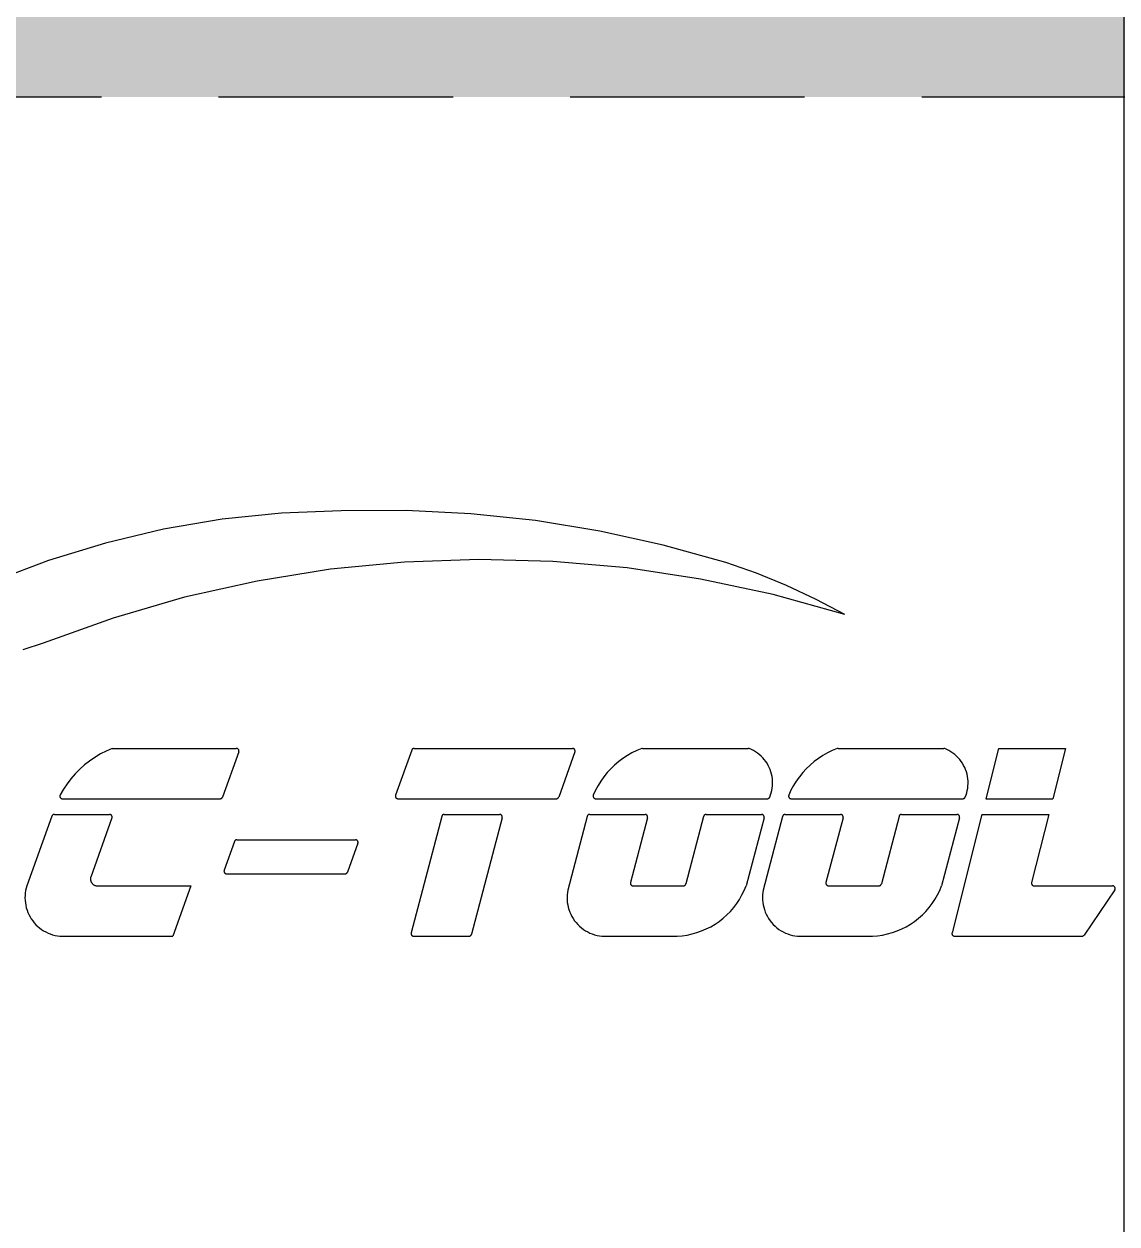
# Model space of a CAD drawing. Header units: millimetres. Extents: x 5625199 to 7433318, y -3316392 to -2552493.
# Drawn here: x 6348283.4 to 6348579.6, y -2675628 to -2675302.9 of the extents above; entities that cross this region are included whole.
import ezdxf

# ---------------------------------------------------------------- set-up
doc = ezdxf.new("R2010")
doc.units = ezdxf.units.MM
doc.linetypes.add('DASHED', pattern=[19.05, 12.7, -6.35])
doc.layers.add('155', color=155, linetype='Continuous')
doc.styles.add('标注-尺寸', font='simplex.shx', dxfattribs={"width": 0.7})
doc.dimstyles.new('副本 100', dxfattribs={"dimscale": 0.8, "dimtxt": 180, "dimasz": 70, "dimexe": 80, "dimexo": 100, "dimgap": 30, "dimtad": 1, "dimdec": 0, "dimrnd": 5, "dimdsep": 46, "dimtxsty": '标注-尺寸', "dimblk": 'ARCHTICK', "dimcen": 0.2, "dimdle": 5, "dimclrd": 8, "dimclre": 8, "dimclrt": 2, "dimadec": 0, "dimazin": 0, "dimtfac": 1, "dimtdec": 0, "dimtmove": 2, "dimatfit": 3, "dimldrblk": 'ccccc', "dimfxl": 300, "dimfxlon": 1, "dimtolj": 1, "dimtzin": 0, "dimarcsym": 0})

# ---------------------------------------------------------------- blocks, each defined once
blk = doc.blocks.new('G$C6A503C8D')
for p, q in [((124.17, 205.61), (140.79, 230.04)), ((140.84, 230.12), (140.79, 230.04)), ((140.9, 230.19), (140.84, 230.12)), ((140.96, 230.25), (140.9, 230.19)), ((141.03, 230.32), (140.96, 230.25)), ((141.1, 230.38), (141.03, 230.32)), ((141.18, 230.43), (141.1, 230.38)), ((141.26, 230.48), (141.18, 230.43)), ((141.34, 230.52), (141.26, 230.48)), ((141.42, 230.56), (141.34, 230.52)), ((141.51, 230.59), (141.42, 230.56)), ((141.6, 230.62), (141.51, 230.59)), ((141.69, 230.64), (141.6, 230.62)), ((141.78, 230.65), (141.69, 230.64)), ((141.87, 230.66), (141.78, 230.65)), ((141.97, 230.66), (141.87, 230.66)), ((210.94, 230.66), (141.97, 230.66)), ((196.09, 164.68), (212.32, 228.89)), ((211.03, 230.66), (210.94, 230.66)), ((211.12, 230.65), (211.03, 230.66)), ((211.21, 230.64), (211.12, 230.65)), ((211.3, 230.62), (211.21, 230.64)), ((211.39, 230.59), (211.3, 230.62)), ((211.48, 230.56), (211.39, 230.59)), ((211.56, 230.52), (211.48, 230.56)), ((211.64, 230.48), (211.56, 230.52)), ((211.72, 230.43), (211.64, 230.48)), ((211.8, 230.37), (211.72, 230.43)), ((211.87, 230.32), (211.8, 230.37)), ((211.94, 230.25), (211.87, 230.32)), ((212, 230.19), (211.94, 230.25)), ((212.06, 230.12), (212, 230.19)), ((212.12, 230.04), (212.06, 230.12)), ((212.16, 229.96), (212.12, 230.04)), ((212.21, 229.88), (212.16, 229.96)), ((212.25, 229.8), (212.21, 229.88)), ((212.28, 229.71), (212.25, 229.8)), ((212.31, 229.62), (212.28, 229.71)), ((212.33, 229.53), (212.31, 229.62)), ((212.32, 228.89), (212.34, 228.98)), ((212.35, 229.44), (212.33, 229.53)), ((212.34, 228.98), (212.35, 229.07)), ((212.36, 229.35), (212.35, 229.44)), ((212.35, 229.07), (212.36, 229.16)), ((212.36, 229.26), (212.36, 229.35)), ((212.36, 229.16), (212.36, 229.26)), ((242.09, 227.84), (239.58, 226.77)), ((244.65, 228.74), (242.09, 227.84)), ((247.27, 229.47), (244.65, 228.74)), ((249.94, 230.03), (247.27, 229.47)), ((252.63, 230.42), (249.94, 230.03)), ((255.34, 230.63), (252.63, 230.42)), ((258.07, 230.66), (255.34, 230.63)), ((296.09, 230.66), (258.07, 230.66)), ((297.43, 230.49), (296.09, 230.66)), ((298.75, 230.23), (297.43, 230.49)), ((300.06, 229.89), (298.75, 230.23)), ((301.34, 229.46), (300.06, 229.89)), ((302.59, 228.95), (301.34, 229.46)), ((303.8, 228.37), (302.59, 228.95)), ((304.98, 227.7), (303.8, 228.37)), ((306.1, 226.96), (304.98, 227.7)), ((348.01, 227.84), (345.51, 226.77)), ((350.58, 228.74), (348.01, 227.84)), ((353.2, 229.47), (350.58, 228.74)), ((355.87, 230.03), (353.2, 229.47)), ((358.56, 230.42), (355.87, 230.03)), ((361.27, 230.63), (358.56, 230.42)), ((363.99, 230.66), (361.27, 230.63)), ((402.02, 230.66), (363.99, 230.66)), ((403.36, 230.49), (402.02, 230.66)), ((404.68, 230.23), (403.36, 230.49)), ((405.99, 229.89), (404.68, 230.23)), ((407.27, 229.46), (405.99, 229.89)), ((408.52, 228.95), (407.27, 229.46)), ((409.73, 228.37), (408.52, 228.95)), ((410.9, 227.7), (409.73, 228.37)), ((412.03, 226.96), (410.9, 227.7)), ((456.11, 166.47), (472.71, 229.6)), ((472.73, 229.69), (472.71, 229.6)), ((472.76, 229.77), (472.73, 229.69)), ((472.8, 229.85), (472.76, 229.77)), ((472.84, 229.93), (472.8, 229.85)), ((472.88, 230.01), (472.84, 229.93)), ((472.93, 230.08), (472.88, 230.01)), ((472.99, 230.15), (472.93, 230.08)), ((473.05, 230.22), (472.99, 230.15)), ((473.11, 230.28), (473.05, 230.22)), ((473.18, 230.34), (473.11, 230.28)), ((473.25, 230.39), (473.18, 230.34)), ((473.32, 230.44), (473.25, 230.39)), ((473.4, 230.49), (473.32, 230.44)), ((473.48, 230.53), (473.4, 230.49)), ((473.56, 230.57), (473.48, 230.53)), ((473.65, 230.6), (473.56, 230.57)), ((473.73, 230.62), (473.65, 230.6)), ((473.82, 230.64), (473.73, 230.62)), ((473.91, 230.65), (473.82, 230.64)), ((474, 230.66), (473.91, 230.65)), ((474.08, 230.66), (474, 230.66)), ((504.05, 230.66), (474.08, 230.66)), ((488.83, 165.74), (505.43, 228.88)), ((504.14, 230.66), (504.05, 230.66)), ((504.23, 230.65), (504.14, 230.66)), ((504.33, 230.64), (504.23, 230.65)), ((504.42, 230.62), (504.33, 230.64)), ((504.51, 230.59), (504.42, 230.62)), ((504.59, 230.56), (504.51, 230.59)), ((504.68, 230.52), (504.59, 230.56)), ((504.76, 230.47), (504.68, 230.52)), ((504.84, 230.43), (504.76, 230.47)), ((504.92, 230.37), (504.84, 230.43)), ((504.99, 230.31), (504.92, 230.37)), ((505.06, 230.25), (504.99, 230.31)), ((505.12, 230.18), (505.06, 230.25)), ((505.18, 230.11), (505.12, 230.18)), ((505.23, 230.03), (505.18, 230.11)), ((505.28, 229.96), (505.23, 230.03)), ((505.33, 229.87), (505.28, 229.96)), ((505.37, 229.79), (505.33, 229.87)), ((505.4, 229.7), (505.37, 229.79)), ((505.43, 229.61), (505.4, 229.7)), ((505.45, 229.52), (505.43, 229.61)), ((505.43, 228.88), (505.45, 228.97)), ((505.46, 229.43), (505.45, 229.52)), ((505.45, 228.97), (505.46, 229.06)), ((505.47, 229.34), (505.46, 229.43)), ((505.46, 229.06), (505.47, 229.15)), ((505.48, 229.24), (505.47, 229.34)), ((505.47, 229.15), (505.48, 229.24)), ((624.86, 203.39), (634.65, 230.66)), ((695.76, 230.66), (634.65, 230.66)), ((697.09, 230.49), (695.76, 230.66)), ((698.4, 230.24), (697.09, 230.49)), ((699.69, 229.9), (698.4, 230.24)), ((700.96, 229.48), (699.69, 229.9)), ((702.2, 228.98), (700.96, 229.48)), ((703.4, 228.4), (702.2, 228.98)), ((704.57, 227.75), (703.4, 228.4)), ((705.69, 227.02), (704.57, 227.75)), ((232.56, 222.64), (230.41, 220.96)), ((234.81, 224.17), (232.56, 222.64)), ((237.15, 225.55), (234.81, 224.17)), ((239.58, 226.77), (237.15, 225.55)), ((307.18, 226.15), (306.1, 226.96)), ((308.21, 225.28), (307.18, 226.15)), ((309.17, 224.33), (308.21, 225.28)), ((310.07, 223.33), (309.17, 224.33)), ((310.91, 222.27), (310.07, 223.33)), ((311.68, 221.17), (310.91, 222.27)), ((312.37, 220.01), (311.68, 221.17)), ((338.49, 222.64), (336.34, 220.96)), ((340.74, 224.17), (338.49, 222.64)), ((343.08, 225.55), (340.74, 224.17)), ((345.51, 226.77), (343.08, 225.55)), ((413.11, 226.15), (412.03, 226.96)), ((414.13, 225.28), (413.11, 226.15)), ((415.1, 224.33), (414.13, 225.28)), ((416, 223.33), (415.1, 224.33)), ((416.84, 222.27), (416, 223.33)), ((417.6, 221.17), (416.84, 222.27)), ((418.3, 220.01), (417.6, 221.17)), ((706.76, 226.23), (705.69, 227.02)), ((707.78, 225.36), (706.76, 226.23)), ((708.74, 224.44), (707.78, 225.36)), ((709.64, 223.45), (708.74, 224.44)), ((710.48, 222.41), (709.64, 223.45)), ((711.25, 221.31), (710.48, 222.41)), ((711.95, 220.17), (711.25, 221.31)), ((224.69, 215.16), (223.05, 212.99)), ((226.47, 217.21), (224.69, 215.16)), ((228.38, 219.15), (226.47, 217.21)), ((230.41, 220.96), (228.38, 219.15)), ((312.99, 218.81), (312.37, 220.01)), ((313.53, 217.57), (312.99, 218.81)), ((313.98, 216.3), (313.53, 217.57)), ((314.36, 215.01), (313.98, 216.3)), ((314.65, 213.69), (314.36, 215.01)), ((330.62, 215.16), (328.98, 212.99)), ((332.4, 217.21), (330.62, 215.16)), ((334.31, 219.15), (332.4, 217.21)), ((336.34, 220.96), (334.31, 219.15)), ((418.92, 218.81), (418.3, 220.01)), ((419.45, 217.57), (418.92, 218.81)), ((419.91, 216.3), (419.45, 217.57)), ((420.29, 215.01), (419.91, 216.3)), ((420.58, 213.69), (420.29, 215.01)), ((712.57, 218.99), (711.95, 220.17)), ((713.11, 217.77), (712.57, 218.99)), ((713.58, 216.52), (713.11, 217.77)), ((713.97, 215.24), (713.58, 216.52)), ((714.27, 213.94), (713.97, 215.24)), ((220.2, 208.35), (219.01, 205.9)), ((221.55, 210.72), (220.2, 208.35)), ((223.05, 212.99), (221.55, 210.72)), ((314.86, 212.36), (314.65, 213.69)), ((314.82, 206.98), (314.96, 208.32)), ((314.98, 211.02), (314.86, 212.36)), ((314.96, 208.32), (315.01, 209.67)), ((315.01, 209.67), (314.98, 211.02)), ((326.13, 208.35), (324.94, 205.9)), ((327.48, 210.72), (326.13, 208.35)), ((328.98, 212.99), (327.48, 210.72)), ((420.79, 212.36), (420.58, 213.69)), ((420.74, 206.98), (420.88, 208.32)), ((420.9, 211.02), (420.79, 212.36)), ((420.88, 208.32), (420.94, 209.67)), ((420.94, 209.67), (420.9, 211.02)), ((714.49, 212.62), (714.27, 213.94)), ((714.63, 211.3), (714.49, 212.62)), ((714.52, 207.29), (714.64, 208.62)), ((714.68, 209.96), (714.63, 211.3)), ((714.64, 208.62), (714.68, 209.96)), ((123.94, 205.03), (123.92, 204.94)), ((123.92, 204.94), (123.92, 204.85)), ((123.92, 204.85), (123.92, 204.75)), ((123.92, 204.75), (123.93, 204.66)), ((123.93, 204.66), (123.94, 204.57)), ((123.95, 205.12), (123.94, 205.03)), ((123.94, 204.57), (123.96, 204.48)), ((123.97, 205.2), (123.95, 205.12)), ((123.96, 204.48), (123.98, 204.4)), ((124, 205.29), (123.97, 205.2)), ((123.98, 204.4), (124.01, 204.31)), ((124.04, 205.38), (124, 205.29)), ((124.01, 204.31), (124.04, 204.23)), ((124.07, 205.46), (124.04, 205.38)), ((124.04, 204.23), (124.08, 204.14)), ((124.12, 205.54), (124.07, 205.46)), ((124.08, 204.14), (124.13, 204.07)), ((124.17, 205.61), (124.12, 205.54)), ((124.13, 204.07), (124.18, 203.99)), ((124.18, 203.99), (124.23, 203.92)), ((124.23, 203.92), (124.29, 203.85)), ((124.29, 203.85), (124.36, 203.78)), ((124.36, 203.78), (124.42, 203.72)), ((124.42, 203.72), (124.5, 203.67)), ((124.5, 203.67), (124.57, 203.61)), ((124.57, 203.61), (124.65, 203.57)), ((124.65, 203.57), (124.73, 203.53)), ((124.73, 203.53), (124.81, 203.49)), ((124.81, 203.49), (124.9, 203.46)), ((124.9, 203.46), (124.99, 203.43)), ((124.99, 203.43), (125.07, 203.41)), ((125.07, 203.41), (125.16, 203.4)), ((125.16, 203.4), (125.25, 203.39)), ((125.25, 203.39), (125.35, 203.39)), ((167.81, 203.39), (125.35, 203.39)), ((159.86, 164.68), (169.2, 201.61)), ((167.91, 203.38), (167.81, 203.39)), ((168, 203.37), (167.91, 203.38)), ((168.09, 203.36), (168, 203.37)), ((168.18, 203.34), (168.09, 203.36)), ((168.27, 203.31), (168.18, 203.34)), ((168.35, 203.28), (168.27, 203.31)), ((168.44, 203.24), (168.35, 203.28)), ((168.52, 203.2), (168.44, 203.24)), ((168.6, 203.15), (168.52, 203.2)), ((168.68, 203.1), (168.6, 203.15)), ((168.75, 203.04), (168.68, 203.1)), ((168.82, 202.97), (168.75, 203.04)), ((168.88, 202.91), (168.82, 202.97)), ((168.94, 202.84), (168.88, 202.91)), ((168.99, 202.76), (168.94, 202.84)), ((169.04, 202.68), (168.99, 202.76)), ((169.09, 202.6), (169.04, 202.68)), ((169.13, 202.52), (169.09, 202.6)), ((169.16, 202.43), (169.13, 202.52)), ((169.19, 202.34), (169.16, 202.43)), ((169.21, 202.25), (169.19, 202.34)), ((169.2, 201.61), (169.22, 201.7)), ((169.22, 202.16), (169.21, 202.25)), ((169.23, 202.07), (169.22, 202.16)), ((169.22, 201.7), (169.23, 201.79)), ((169.24, 201.98), (169.23, 202.07)), ((169.23, 201.79), (169.24, 201.88)), ((169.24, 201.88), (169.24, 201.98)), ((208.28, 166.47), (217.98, 203.39)), ((219.01, 205.9), (217.98, 203.39)), ((241, 165.74), (250.61, 202.32)), ((250.64, 202.41), (250.61, 202.32)), ((250.67, 202.49), (250.64, 202.41)), ((250.71, 202.57), (250.67, 202.49)), ((250.75, 202.65), (250.71, 202.57)), ((250.79, 202.73), (250.75, 202.65)), ((250.84, 202.8), (250.79, 202.73)), ((250.9, 202.87), (250.84, 202.8)), ((250.96, 202.94), (250.9, 202.87)), ((251.02, 203), (250.96, 202.94)), ((251.09, 203.06), (251.02, 203)), ((251.16, 203.12), (251.09, 203.06)), ((251.23, 203.17), (251.16, 203.12)), ((251.31, 203.21), (251.23, 203.17)), ((251.39, 203.25), (251.31, 203.21)), ((251.47, 203.29), (251.39, 203.25)), ((251.55, 203.32), (251.47, 203.29)), ((251.64, 203.34), (251.55, 203.32)), ((251.73, 203.36), (251.64, 203.34)), ((251.82, 203.37), (251.73, 203.36)), ((251.9, 203.38), (251.82, 203.37)), ((251.99, 203.39), (251.9, 203.38)), ((279.23, 203.39), (251.99, 203.39)), ((271.38, 166.47), (280.61, 201.6)), ((279.32, 203.38), (279.23, 203.39)), ((279.42, 203.37), (279.32, 203.38)), ((279.51, 203.36), (279.42, 203.37)), ((279.6, 203.34), (279.51, 203.36)), ((279.69, 203.31), (279.6, 203.34)), ((279.78, 203.28), (279.69, 203.31)), ((279.86, 203.24), (279.78, 203.28)), ((279.94, 203.2), (279.86, 203.24)), ((280.02, 203.15), (279.94, 203.2)), ((280.1, 203.09), (280.02, 203.15)), ((280.17, 203.03), (280.1, 203.09)), ((280.24, 202.97), (280.17, 203.03)), ((280.3, 202.9), (280.24, 202.97)), ((280.36, 202.83), (280.3, 202.9)), ((280.41, 202.75), (280.36, 202.83)), ((280.46, 202.68), (280.41, 202.75)), ((280.51, 202.59), (280.46, 202.68)), ((280.55, 202.51), (280.51, 202.59)), ((280.58, 202.42), (280.55, 202.51)), ((280.61, 202.33), (280.58, 202.42)), ((280.63, 202.24), (280.61, 202.33)), ((280.61, 201.6), (280.63, 201.69)), ((280.64, 202.15), (280.63, 202.24)), ((280.63, 201.69), (280.65, 201.78)), ((280.65, 202.06), (280.64, 202.15)), ((280.66, 201.97), (280.65, 202.06)), ((280.65, 201.87), (280.66, 201.97)), ((280.65, 201.78), (280.65, 201.87)), ((304.1, 165.74), (314.59, 205.65)), ((314.2, 166.47), (323.91, 203.39)), ((314.59, 205.65), (314.82, 206.98)), ((324.94, 205.9), (323.91, 203.39)), ((346.93, 165.74), (356.54, 202.32)), ((356.57, 202.41), (356.54, 202.32)), ((356.6, 202.49), (356.57, 202.41)), ((356.63, 202.57), (356.6, 202.49)), ((356.67, 202.65), (356.63, 202.57)), ((356.72, 202.73), (356.67, 202.65)), ((356.77, 202.8), (356.72, 202.73)), ((356.83, 202.87), (356.77, 202.8)), ((356.89, 202.94), (356.83, 202.87)), ((356.95, 203), (356.89, 202.94)), ((357.02, 203.06), (356.95, 203)), ((357.09, 203.12), (357.02, 203.06)), ((357.16, 203.17), (357.09, 203.12)), ((357.24, 203.21), (357.16, 203.17)), ((357.32, 203.25), (357.24, 203.21)), ((357.4, 203.29), (357.32, 203.25)), ((357.48, 203.32), (357.4, 203.29)), ((357.57, 203.34), (357.48, 203.32)), ((357.66, 203.36), (357.57, 203.34)), ((357.74, 203.37), (357.66, 203.36)), ((357.83, 203.38), (357.74, 203.37)), ((357.92, 203.39), (357.83, 203.38)), ((385.16, 203.39), (357.92, 203.39)), ((377.3, 166.47), (386.54, 201.6)), ((385.25, 203.38), (385.16, 203.39)), ((385.34, 203.37), (385.25, 203.38)), ((385.44, 203.36), (385.34, 203.37)), ((385.53, 203.34), (385.44, 203.36)), ((385.62, 203.31), (385.53, 203.34)), ((385.7, 203.28), (385.62, 203.31)), ((385.79, 203.24), (385.7, 203.28)), ((385.87, 203.2), (385.79, 203.24)), ((385.95, 203.15), (385.87, 203.2)), ((386.02, 203.09), (385.95, 203.15)), ((386.1, 203.03), (386.02, 203.09)), ((386.16, 202.97), (386.1, 203.03)), ((386.23, 202.9), (386.16, 202.97)), ((386.29, 202.83), (386.23, 202.9)), ((386.34, 202.75), (386.29, 202.83)), ((386.39, 202.68), (386.34, 202.75)), ((386.44, 202.59), (386.39, 202.68)), ((386.47, 202.51), (386.44, 202.59)), ((386.51, 202.42), (386.47, 202.51)), ((386.53, 202.33), (386.51, 202.42)), ((386.56, 202.24), (386.53, 202.33)), ((386.54, 201.6), (386.56, 201.69)), ((386.57, 202.15), (386.56, 202.24)), ((386.56, 201.69), (386.57, 201.78)), ((386.58, 202.06), (386.57, 202.15)), ((386.57, 201.78), (386.58, 201.87)), ((386.58, 201.97), (386.58, 202.06)), ((386.58, 201.87), (386.58, 201.97)), ((410.03, 165.74), (420.52, 205.65)), ((420.52, 205.65), (420.74, 206.98)), ((675.92, 203.39), (624.86, 203.39)), ((676.16, 203.35), (675.92, 203.39)), ((676.39, 203.29), (676.16, 203.35)), ((676.62, 203.23), (676.39, 203.29)), ((676.85, 203.14), (676.62, 203.23)), ((677.06, 203.05), (676.85, 203.14)), ((677.28, 202.94), (677.06, 203.05)), ((677.48, 202.81), (677.28, 202.94)), ((677.68, 202.68), (677.48, 202.81)), ((677.86, 202.53), (677.68, 202.68)), ((678.04, 202.37), (677.86, 202.53)), ((678.21, 202.2), (678.04, 202.37)), ((678.36, 202.01), (678.21, 202.2)), ((678.51, 201.82), (678.36, 202.01)), ((678.64, 201.62), (678.51, 201.82)), ((678.76, 201.42), (678.64, 201.62)), ((700.11, 165.62), (713.66, 203.39)), ((713.66, 203.39), (714.03, 204.67)), ((714.03, 204.67), (714.32, 205.97)), ((714.32, 205.97), (714.52, 207.29)), ((534.3, 180.29), (539.91, 195.92)), ((539.94, 196), (539.91, 195.92)), ((539.98, 196.08), (539.94, 196)), ((540.02, 196.16), (539.98, 196.08)), ((540.07, 196.24), (540.02, 196.16)), ((540.13, 196.32), (540.07, 196.24)), ((540.19, 196.39), (540.13, 196.32)), ((540.25, 196.45), (540.19, 196.39)), ((540.32, 196.52), (540.25, 196.45)), ((540.39, 196.57), (540.32, 196.52)), ((540.47, 196.63), (540.39, 196.57)), ((540.54, 196.67), (540.47, 196.63)), ((540.63, 196.72), (540.54, 196.67)), ((540.71, 196.75), (540.63, 196.72)), ((540.8, 196.79), (540.71, 196.75)), ((540.88, 196.81), (540.8, 196.79)), ((540.97, 196.83), (540.88, 196.81)), ((541.06, 196.85), (540.97, 196.83)), ((541.16, 196.86), (541.06, 196.85)), ((541.25, 196.86), (541.16, 196.86)), ((605.41, 196.86), (541.25, 196.86)), ((605.5, 196.86), (605.41, 196.86)), ((605.59, 196.85), (605.5, 196.86)), ((605.68, 196.83), (605.59, 196.85)), ((605.77, 196.81), (605.68, 196.83)), ((605.86, 196.79), (605.77, 196.81)), ((605.95, 196.76), (605.86, 196.79)), ((606.03, 196.72), (605.95, 196.76)), ((606.11, 196.68), (606.03, 196.72)), ((606.19, 196.63), (606.11, 196.68)), ((606.26, 196.58), (606.19, 196.63)), ((606.33, 196.52), (606.26, 196.58)), ((606.4, 196.46), (606.33, 196.52)), ((606.46, 196.4), (606.4, 196.46)), ((606.52, 196.33), (606.46, 196.4)), ((606.58, 196.25), (606.52, 196.33)), ((606.63, 196.18), (606.58, 196.25)), ((606.67, 196.1), (606.63, 196.18)), ((606.71, 196.02), (606.67, 196.1)), ((606.75, 195.93), (606.71, 196.02)), ((606.78, 195.85), (606.75, 195.93)), ((606.8, 195.76), (606.78, 195.85)), ((606.78, 195.04), (606.8, 195.13)), ((606.82, 195.67), (606.8, 195.76)), ((606.8, 195.13), (606.82, 195.22)), ((606.83, 195.58), (606.82, 195.67)), ((606.82, 195.22), (606.83, 195.31)), ((606.84, 195.49), (606.83, 195.58)), ((606.83, 195.31), (606.84, 195.4)), ((606.84, 195.4), (606.84, 195.49)), ((667.54, 166.59), (679.04, 198.63)), ((678.86, 201.2), (678.76, 201.42)), ((678.95, 200.98), (678.86, 201.2)), ((679.03, 200.75), (678.95, 200.98)), ((679.09, 200.52), (679.03, 200.75)), ((679.04, 198.63), (679.1, 198.86)), ((679.14, 200.29), (679.09, 200.52)), ((679.1, 198.86), (679.14, 199.1)), ((679.17, 200.05), (679.14, 200.29)), ((679.14, 199.1), (679.17, 199.33)), ((679.19, 199.81), (679.17, 200.05)), ((679.17, 199.33), (679.19, 199.57)), ((679.19, 199.57), (679.19, 199.81)), ((601.15, 179.33), (606.75, 194.95)), ((606.75, 194.95), (606.78, 195.04)), ((534.22, 179.94), (534.21, 179.85)), ((534.21, 179.85), (534.21, 179.75)), ((534.21, 179.75), (534.22, 179.66)), ((534.23, 180.03), (534.22, 179.94)), ((534.22, 179.66), (534.23, 179.57)), ((534.25, 180.12), (534.23, 180.03)), ((534.23, 179.57), (534.25, 179.48)), ((534.27, 180.2), (534.25, 180.12)), ((534.25, 179.48), (534.27, 179.4)), ((534.3, 180.29), (534.27, 180.2)), ((534.27, 179.4), (534.3, 179.31)), ((534.3, 179.31), (534.34, 179.23)), ((534.34, 179.23), (534.38, 179.14)), ((534.38, 179.14), (534.42, 179.06)), ((534.42, 179.06), (534.47, 178.99)), ((534.47, 178.99), (534.53, 178.92)), ((534.53, 178.92), (534.59, 178.85)), ((534.59, 178.85), (534.65, 178.78)), ((534.65, 178.78), (534.72, 178.72)), ((534.72, 178.72), (534.79, 178.66)), ((534.79, 178.66), (534.86, 178.61)), ((534.86, 178.61), (534.94, 178.57)), ((534.94, 178.57), (535.02, 178.52)), ((535.02, 178.52), (535.11, 178.49)), ((535.11, 178.49), (535.19, 178.46)), ((535.19, 178.46), (535.28, 178.43)), ((535.28, 178.43), (535.37, 178.41)), ((535.37, 178.41), (535.46, 178.39)), ((535.46, 178.39), (535.55, 178.39)), ((535.55, 178.39), (535.64, 178.38)), ((599.8, 178.38), (535.64, 178.38)), ((599.8, 178.38), (599.9, 178.39)), ((599.9, 178.39), (599.99, 178.39)), ((599.99, 178.39), (600.08, 178.41)), ((600.08, 178.41), (600.17, 178.43)), ((600.17, 178.43), (600.26, 178.46)), ((600.26, 178.46), (600.34, 178.49)), ((600.34, 178.49), (600.43, 178.53)), ((600.43, 178.53), (600.51, 178.57)), ((600.51, 178.57), (600.59, 178.62)), ((600.59, 178.62), (600.66, 178.67)), ((600.66, 178.67), (600.73, 178.73)), ((600.73, 178.73), (600.8, 178.79)), ((600.8, 178.79), (600.86, 178.86)), ((600.86, 178.86), (600.92, 178.93)), ((600.92, 178.93), (600.98, 179)), ((600.98, 179), (601.03, 179.08)), ((601.03, 179.08), (601.07, 179.16)), ((601.07, 179.16), (601.11, 179.24)), ((601.11, 179.24), (601.15, 179.33)), ((196.09, 164.68), (159.86, 164.68)), ((208.24, 166.28), (208.23, 166.19)), ((208.23, 166.19), (208.23, 166.1)), ((208.23, 166.1), (208.23, 166.01)), ((208.23, 166.01), (208.24, 165.91)), ((208.25, 166.38), (208.24, 166.28)), ((208.24, 165.91), (208.26, 165.82)), ((208.28, 166.47), (208.25, 166.38)), ((208.26, 165.82), (208.28, 165.73)), ((208.28, 165.73), (208.31, 165.64)), ((208.31, 165.64), (208.34, 165.56)), ((208.34, 165.56), (208.38, 165.47)), ((208.38, 165.47), (208.42, 165.39)), ((208.42, 165.39), (208.47, 165.31)), ((208.47, 165.31), (208.53, 165.23)), ((208.53, 165.23), (208.58, 165.16)), ((208.58, 165.16), (208.65, 165.09)), ((208.65, 165.09), (208.72, 165.03)), ((208.72, 165.03), (208.79, 164.97)), ((208.79, 164.97), (208.86, 164.92)), ((208.86, 164.92), (208.94, 164.87)), ((208.94, 164.87), (209.03, 164.83)), ((209.03, 164.83), (209.11, 164.79)), ((209.11, 164.79), (209.2, 164.75)), ((209.2, 164.75), (209.29, 164.73)), ((209.29, 164.73), (209.38, 164.71)), ((209.38, 164.71), (209.47, 164.69)), ((209.47, 164.69), (209.56, 164.68)), ((209.56, 164.68), (209.65, 164.68)), ((239.62, 164.68), (209.65, 164.68)), ((239.62, 164.68), (239.71, 164.68)), ((239.71, 164.68), (239.8, 164.69)), ((239.8, 164.69), (239.88, 164.7)), ((239.88, 164.7), (239.97, 164.72)), ((239.97, 164.72), (240.06, 164.75)), ((240.06, 164.75), (240.14, 164.78)), ((240.14, 164.78), (240.22, 164.81)), ((240.22, 164.81), (240.3, 164.85)), ((240.3, 164.85), (240.38, 164.9)), ((240.38, 164.9), (240.45, 164.95)), ((240.45, 164.95), (240.52, 165)), ((240.52, 165), (240.59, 165.06)), ((240.59, 165.06), (240.65, 165.12)), ((240.65, 165.12), (240.71, 165.19)), ((240.71, 165.19), (240.77, 165.26)), ((240.77, 165.26), (240.82, 165.34)), ((240.82, 165.34), (240.87, 165.41)), ((240.87, 165.41), (240.91, 165.49)), ((240.91, 165.49), (240.94, 165.57)), ((240.94, 165.57), (240.97, 165.66)), ((240.97, 165.66), (241, 165.74)), ((271.34, 166.28), (271.33, 166.19)), ((271.33, 166.19), (271.33, 166.1)), ((271.33, 166.1), (271.33, 166.01)), ((271.33, 166.01), (271.34, 165.91)), ((271.35, 166.38), (271.34, 166.28)), ((271.34, 165.91), (271.36, 165.82)), ((271.38, 166.47), (271.35, 166.38)), ((271.36, 165.82), (271.38, 165.73)), ((271.38, 165.73), (271.41, 165.64)), ((271.41, 165.64), (271.44, 165.56)), ((271.44, 165.56), (271.48, 165.47)), ((271.48, 165.47), (271.52, 165.39)), ((271.52, 165.39), (271.57, 165.31)), ((271.57, 165.31), (271.63, 165.23)), ((271.63, 165.23), (271.68, 165.16)), ((271.68, 165.16), (271.75, 165.09)), ((271.75, 165.09), (271.82, 165.03)), ((271.82, 165.03), (271.89, 164.97)), ((271.89, 164.97), (271.96, 164.92)), ((271.96, 164.92), (272.04, 164.87)), ((272.04, 164.87), (272.13, 164.83)), ((272.13, 164.83), (272.21, 164.79)), ((272.21, 164.79), (272.3, 164.75)), ((272.3, 164.75), (272.39, 164.73)), ((272.39, 164.73), (272.48, 164.71)), ((272.48, 164.71), (272.57, 164.69)), ((272.57, 164.69), (272.66, 164.68)), ((272.66, 164.68), (272.75, 164.68)), ((302.72, 164.68), (272.75, 164.68)), ((302.72, 164.68), (302.81, 164.68)), ((302.81, 164.68), (302.9, 164.69)), ((302.9, 164.69), (302.98, 164.7)), ((302.98, 164.7), (303.07, 164.72)), ((303.07, 164.72), (303.16, 164.75)), ((303.16, 164.75), (303.24, 164.78)), ((303.24, 164.78), (303.32, 164.81)), ((303.32, 164.81), (303.4, 164.85)), ((303.4, 164.85), (303.48, 164.9)), ((303.48, 164.9), (303.55, 164.95)), ((303.55, 164.95), (303.62, 165)), ((303.62, 165), (303.69, 165.06)), ((303.69, 165.06), (303.75, 165.12)), ((303.75, 165.12), (303.81, 165.19)), ((303.81, 165.19), (303.87, 165.26)), ((303.87, 165.26), (303.92, 165.34)), ((303.92, 165.34), (303.97, 165.41)), ((303.97, 165.41), (304.01, 165.49)), ((304.01, 165.49), (304.04, 165.57)), ((304.04, 165.57), (304.07, 165.66)), ((304.07, 165.66), (304.1, 165.74)), ((314.17, 166.28), (314.16, 166.19)), ((314.16, 166.19), (314.16, 166.1)), ((314.16, 166.1), (314.16, 166.01)), ((314.16, 166.01), (314.17, 165.91)), ((314.18, 166.38), (314.17, 166.28)), ((314.17, 165.91), (314.18, 165.82)), ((314.2, 166.47), (314.18, 166.38)), ((314.18, 165.82), (314.21, 165.73)), ((314.21, 165.73), (314.23, 165.64)), ((314.23, 165.64), (314.27, 165.56)), ((314.27, 165.56), (314.3, 165.47)), ((314.3, 165.47), (314.35, 165.39)), ((314.35, 165.39), (314.4, 165.31)), ((314.4, 165.31), (314.45, 165.23)), ((314.45, 165.23), (314.51, 165.16)), ((314.51, 165.16), (314.58, 165.09)), ((314.58, 165.09), (314.64, 165.03)), ((314.64, 165.03), (314.72, 164.97)), ((314.72, 164.97), (314.79, 164.92)), ((314.79, 164.92), (314.87, 164.87)), ((314.87, 164.87), (314.95, 164.83)), ((314.95, 164.83), (315.04, 164.79)), ((315.04, 164.79), (315.12, 164.75)), ((315.12, 164.75), (315.21, 164.73)), ((315.21, 164.73), (315.3, 164.71)), ((315.3, 164.71), (315.4, 164.69)), ((315.4, 164.69), (315.49, 164.68)), ((315.49, 164.68), (315.58, 164.68)), ((345.55, 164.68), (315.58, 164.68)), ((345.55, 164.68), (345.64, 164.68)), ((345.64, 164.68), (345.72, 164.69)), ((345.72, 164.69), (345.81, 164.7)), ((345.81, 164.7), (345.9, 164.72)), ((345.9, 164.72), (345.99, 164.75)), ((345.99, 164.75), (346.07, 164.78)), ((346.07, 164.78), (346.15, 164.81)), ((346.15, 164.81), (346.23, 164.85)), ((346.23, 164.85), (346.31, 164.9)), ((346.31, 164.9), (346.38, 164.95)), ((346.38, 164.95), (346.45, 165)), ((346.45, 165), (346.52, 165.06)), ((346.52, 165.06), (346.58, 165.12)), ((346.58, 165.12), (346.64, 165.19)), ((346.64, 165.19), (346.7, 165.26)), ((346.7, 165.26), (346.75, 165.34)), ((346.75, 165.34), (346.79, 165.41)), ((346.79, 165.41), (346.83, 165.49)), ((346.83, 165.49), (346.87, 165.57)), ((346.87, 165.57), (346.9, 165.66)), ((346.9, 165.66), (346.93, 165.74)), ((377.27, 166.28), (377.26, 166.19)), ((377.26, 166.19), (377.26, 166.1)), ((377.26, 166.1), (377.26, 166.01)), ((377.26, 166.01), (377.27, 165.91)), ((377.28, 166.38), (377.27, 166.28)), ((377.27, 165.91), (377.28, 165.82)), ((377.3, 166.47), (377.28, 166.38)), ((377.28, 165.82), (377.31, 165.73)), ((377.31, 165.73), (377.33, 165.64)), ((377.33, 165.64), (377.37, 165.56)), ((377.37, 165.56), (377.4, 165.47)), ((377.4, 165.47), (377.45, 165.39)), ((377.45, 165.39), (377.5, 165.31)), ((377.5, 165.31), (377.55, 165.23)), ((377.55, 165.23), (377.61, 165.16)), ((377.61, 165.16), (377.68, 165.09)), ((377.68, 165.09), (377.74, 165.03)), ((377.74, 165.03), (377.82, 164.97)), ((377.82, 164.97), (377.89, 164.92)), ((377.89, 164.92), (377.97, 164.87)), ((377.97, 164.87), (378.05, 164.83)), ((378.05, 164.83), (378.14, 164.79)), ((378.14, 164.79), (378.22, 164.75)), ((378.22, 164.75), (378.31, 164.73)), ((378.31, 164.73), (378.4, 164.71)), ((378.4, 164.71), (378.5, 164.69)), ((378.5, 164.69), (378.59, 164.68)), ((378.59, 164.68), (378.68, 164.68)), ((408.65, 164.68), (378.68, 164.68)), ((408.65, 164.68), (408.74, 164.68)), ((408.74, 164.68), (408.82, 164.69)), ((408.82, 164.69), (408.91, 164.7)), ((408.91, 164.7), (409, 164.72)), ((409, 164.72), (409.09, 164.75)), ((409.09, 164.75), (409.17, 164.78)), ((409.17, 164.78), (409.25, 164.81)), ((409.25, 164.81), (409.33, 164.85)), ((409.33, 164.85), (409.41, 164.9)), ((409.41, 164.9), (409.48, 164.95)), ((409.48, 164.95), (409.55, 165)), ((409.55, 165), (409.62, 165.06)), ((409.62, 165.06), (409.68, 165.12)), ((409.68, 165.12), (409.74, 165.19)), ((409.74, 165.19), (409.8, 165.26)), ((409.8, 165.26), (409.85, 165.34)), ((409.85, 165.34), (409.89, 165.41)), ((409.89, 165.41), (409.93, 165.49)), ((409.93, 165.49), (409.97, 165.57)), ((409.97, 165.57), (410, 165.66)), ((410, 165.66), (410.03, 165.74)), ((456.07, 166.28), (456.06, 166.19)), ((456.06, 166.19), (456.06, 166.1)), ((456.06, 166.1), (456.07, 166.01)), ((456.09, 166.38), (456.07, 166.28)), ((456.07, 166.01), (456.07, 165.91)), ((456.07, 165.91), (456.09, 165.82)), ((456.11, 166.47), (456.09, 166.38)), ((456.09, 165.82), (456.11, 165.73)), ((456.11, 165.73), (456.14, 165.64)), ((456.14, 165.64), (456.17, 165.56)), ((456.17, 165.56), (456.21, 165.47)), ((456.21, 165.47), (456.25, 165.39)), ((456.25, 165.39), (456.3, 165.31)), ((456.3, 165.31), (456.36, 165.23)), ((456.36, 165.23), (456.42, 165.16)), ((456.42, 165.16), (456.48, 165.09)), ((456.48, 165.09), (456.55, 165.03)), ((456.55, 165.03), (456.62, 164.97)), ((456.62, 164.97), (456.7, 164.92)), ((456.7, 164.92), (456.78, 164.87)), ((456.78, 164.87), (456.86, 164.83)), ((456.86, 164.83), (456.94, 164.79)), ((456.94, 164.79), (457.03, 164.75)), ((457.03, 164.75), (457.12, 164.73)), ((457.12, 164.73), (457.21, 164.71)), ((457.21, 164.71), (457.3, 164.69)), ((457.3, 164.69), (457.4, 164.68)), ((457.4, 164.68), (457.49, 164.68)), ((487.45, 164.68), (457.49, 164.68)), ((487.45, 164.68), (487.54, 164.68)), ((487.54, 164.68), (487.63, 164.69)), ((487.63, 164.69), (487.72, 164.7)), ((487.72, 164.7), (487.81, 164.72)), ((487.81, 164.72), (487.89, 164.75)), ((487.89, 164.75), (487.98, 164.78)), ((487.98, 164.78), (488.06, 164.81)), ((488.06, 164.81), (488.14, 164.85)), ((488.14, 164.85), (488.21, 164.9)), ((488.21, 164.9), (488.29, 164.95)), ((488.29, 164.95), (488.36, 165)), ((488.36, 165), (488.43, 165.06)), ((488.43, 165.06), (488.49, 165.12)), ((488.49, 165.12), (488.55, 165.19)), ((488.55, 165.19), (488.6, 165.26)), ((488.6, 165.26), (488.65, 165.34)), ((488.65, 165.34), (488.7, 165.41)), ((488.7, 165.41), (488.74, 165.49)), ((488.74, 165.49), (488.78, 165.57)), ((488.78, 165.57), (488.81, 165.66)), ((488.81, 165.66), (488.83, 165.74)), ((667.47, 166.32), (667.46, 166.23)), ((667.46, 166.23), (667.46, 166.14)), ((667.46, 166.14), (667.46, 166.05)), ((667.46, 166.05), (667.46, 165.96)), ((667.46, 165.96), (667.48, 165.87)), ((667.49, 166.41), (667.47, 166.32)), ((667.48, 165.87), (667.49, 165.78)), ((667.51, 166.5), (667.49, 166.41)), ((667.49, 165.78), (667.52, 165.69)), ((667.54, 166.59), (667.51, 166.5)), ((667.52, 165.69), (667.55, 165.61)), ((667.55, 165.61), (667.58, 165.52)), ((667.58, 165.52), (667.62, 165.44)), ((667.62, 165.44), (667.67, 165.36)), ((667.67, 165.36), (667.72, 165.28)), ((667.72, 165.28), (667.77, 165.21)), ((667.77, 165.21), (667.83, 165.14)), ((667.83, 165.14), (667.89, 165.08)), ((667.89, 165.08), (667.96, 165.02)), ((667.96, 165.02), (668.03, 164.96)), ((668.03, 164.96), (668.11, 164.91)), ((668.11, 164.91), (668.19, 164.86)), ((668.19, 164.86), (668.27, 164.82)), ((668.27, 164.82), (668.35, 164.78)), ((668.35, 164.78), (668.43, 164.75)), ((668.43, 164.75), (668.52, 164.73)), ((668.52, 164.73), (668.61, 164.7)), ((668.61, 164.7), (668.7, 164.69)), ((668.7, 164.69), (668.79, 164.68)), ((668.79, 164.68), (668.88, 164.68)), ((698.77, 164.68), (668.88, 164.68)), ((698.77, 164.68), (698.86, 164.68)), ((698.86, 164.68), (698.95, 164.69)), ((698.95, 164.69), (699.04, 164.71)), ((699.04, 164.71), (699.13, 164.73)), ((699.13, 164.73), (699.22, 164.75)), ((699.22, 164.75), (699.3, 164.78)), ((699.3, 164.78), (699.39, 164.82)), ((699.39, 164.82), (699.47, 164.86)), ((699.47, 164.86), (699.55, 164.91)), ((699.55, 164.91), (699.62, 164.97)), ((699.62, 164.97), (699.69, 165.02)), ((699.69, 165.02), (699.76, 165.09)), ((699.76, 165.09), (699.83, 165.15)), ((699.83, 165.15), (699.89, 165.22)), ((699.89, 165.22), (699.94, 165.3)), ((699.94, 165.3), (699.99, 165.37)), ((699.99, 165.37), (700.03, 165.45)), ((700.03, 165.45), (700.07, 165.54)), ((700.07, 165.54), (700.11, 165.62)), ((150.82, 128.92), (157.72, 156.2)), ((193.95, 156.2), (157.72, 156.2)), ((187.05, 128.92), (193.95, 156.2)), ((205.87, 156.05), (205.79, 156.01)), ((205.95, 156.09), (205.87, 156.05)), ((206.04, 156.13), (205.95, 156.09)), ((206.13, 156.15), (206.04, 156.13)), ((206.22, 156.17), (206.13, 156.15)), ((206.31, 156.19), (206.22, 156.17)), ((206.4, 156.2), (206.31, 156.19)), ((206.5, 156.2), (206.4, 156.2)), ((299.47, 156.2), (206.5, 156.2)), ((299.56, 156.2), (299.47, 156.2)), ((299.65, 156.19), (299.56, 156.2)), ((299.74, 156.17), (299.65, 156.19)), ((299.83, 156.15), (299.74, 156.17)), ((299.91, 156.13), (299.83, 156.15)), ((300, 156.1), (299.91, 156.13)), ((300.08, 156.06), (300, 156.1)), ((300.16, 156.02), (300.08, 156.06)), ((311.8, 156.05), (311.72, 156.01)), ((311.88, 156.09), (311.8, 156.05)), ((311.97, 156.13), (311.88, 156.09)), ((312.06, 156.15), (311.97, 156.13)), ((312.15, 156.17), (312.06, 156.15)), ((312.24, 156.19), (312.15, 156.17)), ((312.33, 156.2), (312.24, 156.19)), ((312.42, 156.2), (312.33, 156.2)), ((405.39, 156.2), (312.42, 156.2)), ((405.48, 156.2), (405.39, 156.2)), ((405.58, 156.19), (405.48, 156.2)), ((405.66, 156.17), (405.58, 156.19)), ((405.75, 156.15), (405.66, 156.17)), ((405.84, 156.13), (405.75, 156.15)), ((405.92, 156.1), (405.84, 156.13)), ((406.01, 156.06), (405.92, 156.1)), ((406.09, 156.02), (406.01, 156.06)), ((426.16, 156.06), (426.08, 156.01)), ((426.24, 156.09), (426.16, 156.06)), ((426.33, 156.13), (426.24, 156.09)), ((426.42, 156.15), (426.33, 156.13)), ((426.51, 156.17), (426.42, 156.15)), ((426.6, 156.19), (426.51, 156.17)), ((426.69, 156.2), (426.6, 156.19)), ((426.78, 156.2), (426.69, 156.2)), ((512.56, 156.2), (426.78, 156.2)), ((512.65, 156.2), (512.56, 156.2)), ((512.74, 156.19), (512.65, 156.2)), ((512.83, 156.17), (512.74, 156.19)), ((512.92, 156.15), (512.83, 156.17)), ((513, 156.13), (512.92, 156.15)), ((513.09, 156.1), (513, 156.13)), ((513.17, 156.06), (513.09, 156.1)), ((513.25, 156.02), (513.17, 156.06)), ((608.3, 156.06), (608.22, 156.01)), ((608.39, 156.09), (608.3, 156.06)), ((608.47, 156.13), (608.39, 156.09)), ((608.56, 156.15), (608.47, 156.13)), ((608.65, 156.17), (608.56, 156.15)), ((608.74, 156.19), (608.65, 156.17)), ((608.83, 156.2), (608.74, 156.19)), ((608.92, 156.2), (608.83, 156.2)), ((694.38, 156.2), (608.92, 156.2)), ((694.47, 156.2), (694.38, 156.2)), ((694.56, 156.19), (694.47, 156.2)), ((694.65, 156.17), (694.56, 156.19)), ((694.74, 156.15), (694.65, 156.17)), ((694.83, 156.13), (694.74, 156.15)), ((694.92, 156.09), (694.83, 156.13)), ((695, 156.06), (694.92, 156.09)), ((695.08, 156.01), (695, 156.06)), ((203.82, 150.43), (203.68, 149.17)), ((204.04, 151.69), (203.82, 150.43)), ((204.34, 152.93), (204.04, 151.69)), ((204.73, 154.14), (204.34, 152.93)), ((205.18, 155.33), (204.73, 154.14)), ((205.22, 155.41), (205.18, 155.33)), ((205.27, 155.49), (205.22, 155.41)), ((205.32, 155.57), (205.27, 155.49)), ((205.37, 155.65), (205.32, 155.57)), ((205.43, 155.72), (205.37, 155.65)), ((205.49, 155.79), (205.43, 155.72)), ((205.56, 155.85), (205.49, 155.79)), ((205.63, 155.91), (205.56, 155.85)), ((205.71, 155.96), (205.63, 155.91)), ((205.79, 156.01), (205.71, 155.96)), ((298.22, 149.07), (299.58, 151.61)), ((299.58, 151.61), (300.78, 154.22)), ((300.24, 155.97), (300.16, 156.02)), ((300.31, 155.92), (300.24, 155.97)), ((300.38, 155.87), (300.31, 155.92)), ((300.45, 155.81), (300.38, 155.87)), ((300.52, 155.74), (300.45, 155.81)), ((300.57, 155.67), (300.52, 155.74)), ((300.63, 155.6), (300.57, 155.67)), ((300.68, 155.52), (300.63, 155.6)), ((300.72, 155.45), (300.68, 155.52)), ((300.76, 155.37), (300.72, 155.45)), ((300.8, 155.28), (300.76, 155.37)), ((300.78, 154.22), (300.81, 154.31)), ((300.83, 155.2), (300.8, 155.28)), ((300.81, 154.31), (300.84, 154.39)), ((300.85, 155.11), (300.83, 155.2)), ((300.84, 154.39), (300.86, 154.48)), ((300.87, 155.02), (300.85, 155.11)), ((300.86, 154.48), (300.88, 154.57)), ((300.88, 154.93), (300.87, 155.02)), ((300.89, 154.84), (300.88, 154.93)), ((300.88, 154.57), (300.89, 154.66)), ((300.89, 154.75), (300.89, 154.84)), ((300.89, 154.66), (300.89, 154.75)), ((309.75, 150.43), (309.6, 149.17)), ((309.97, 151.69), (309.75, 150.43)), ((310.27, 152.93), (309.97, 151.69)), ((310.65, 154.14), (310.27, 152.93)), ((311.11, 155.33), (310.65, 154.14)), ((311.15, 155.41), (311.11, 155.33)), ((311.19, 155.49), (311.15, 155.41)), ((311.24, 155.57), (311.19, 155.49)), ((311.3, 155.65), (311.24, 155.57)), ((311.36, 155.72), (311.3, 155.65)), ((311.42, 155.79), (311.36, 155.72)), ((311.49, 155.85), (311.42, 155.79)), ((311.56, 155.91), (311.49, 155.85)), ((311.64, 155.96), (311.56, 155.91)), ((311.72, 156.01), (311.64, 155.96)), ((404.15, 149.07), (405.51, 151.61)), ((405.51, 151.61), (406.71, 154.22)), ((406.17, 155.97), (406.09, 156.02)), ((406.24, 155.92), (406.17, 155.97)), ((406.31, 155.87), (406.24, 155.92)), ((406.38, 155.81), (406.31, 155.87)), ((406.44, 155.74), (406.38, 155.81)), ((406.5, 155.67), (406.44, 155.74)), ((406.56, 155.6), (406.5, 155.67)), ((406.61, 155.52), (406.56, 155.6)), ((406.65, 155.45), (406.61, 155.52)), ((406.69, 155.37), (406.65, 155.45)), ((406.73, 155.28), (406.69, 155.37)), ((406.71, 154.22), (406.74, 154.31)), ((406.76, 155.2), (406.73, 155.28)), ((406.74, 154.31), (406.77, 154.39)), ((406.78, 155.11), (406.76, 155.2)), ((406.77, 154.39), (406.79, 154.48)), ((406.8, 155.02), (406.78, 155.11)), ((406.79, 154.48), (406.81, 154.57)), ((406.81, 154.93), (406.8, 155.02)), ((406.82, 154.84), (406.81, 154.93)), ((406.81, 154.57), (406.82, 154.66)), ((406.82, 154.75), (406.82, 154.84)), ((406.82, 154.66), (406.82, 154.75)), ((416.67, 130.83), (425.44, 155.26)), ((425.47, 155.34), (425.44, 155.26)), ((425.51, 155.42), (425.47, 155.34)), ((425.56, 155.5), (425.51, 155.42)), ((425.61, 155.58), (425.56, 155.5)), ((425.66, 155.66), (425.61, 155.58)), ((425.72, 155.73), (425.66, 155.66)), ((425.79, 155.79), (425.72, 155.73)), ((425.85, 155.86), (425.79, 155.79)), ((425.93, 155.91), (425.85, 155.86)), ((426, 155.97), (425.93, 155.91)), ((426.08, 156.01), (426, 155.97)), ((505.13, 129.87), (513.9, 154.29)), ((513.33, 155.97), (513.25, 156.02)), ((513.41, 155.92), (513.33, 155.97)), ((513.48, 155.86), (513.41, 155.92)), ((513.55, 155.8), (513.48, 155.86)), ((513.61, 155.74), (513.55, 155.8)), ((513.67, 155.67), (513.61, 155.74)), ((513.72, 155.59), (513.67, 155.67)), ((513.77, 155.52), (513.72, 155.59)), ((513.82, 155.44), (513.77, 155.52)), ((513.86, 155.36), (513.82, 155.44)), ((513.89, 155.27), (513.86, 155.36)), ((513.92, 155.19), (513.89, 155.27)), ((513.9, 154.29), (513.93, 154.38)), ((513.95, 155.1), (513.92, 155.19)), ((513.93, 154.38), (513.95, 154.47)), ((513.96, 155.01), (513.95, 155.1)), ((513.95, 154.47), (513.97, 154.56)), ((513.98, 154.92), (513.96, 155.01)), ((513.97, 154.56), (513.98, 154.65)), ((513.98, 154.83), (513.98, 154.92)), ((513.98, 154.74), (513.98, 154.83)), ((513.98, 154.65), (513.98, 154.74)), ((598.81, 130.83), (607.58, 155.26)), ((607.62, 155.34), (607.58, 155.26)), ((607.65, 155.42), (607.62, 155.34)), ((607.7, 155.5), (607.65, 155.42)), ((607.75, 155.58), (607.7, 155.5)), ((607.8, 155.66), (607.75, 155.58)), ((607.86, 155.73), (607.8, 155.66)), ((607.93, 155.79), (607.86, 155.73)), ((607.99, 155.86), (607.93, 155.79)), ((608.07, 155.91), (607.99, 155.86)), ((608.14, 155.97), (608.07, 155.91)), ((608.22, 156.01), (608.14, 155.97)), ((691.9, 148.17), (693.86, 151.07)), ((693.86, 151.07), (695.63, 154.09)), ((695.16, 155.97), (695.08, 156.01)), ((695.24, 155.91), (695.16, 155.97)), ((695.31, 155.85), (695.24, 155.91)), ((695.38, 155.79), (695.31, 155.85)), ((695.44, 155.72), (695.38, 155.79)), ((695.5, 155.65), (695.44, 155.72)), ((695.56, 155.58), (695.5, 155.65)), ((695.61, 155.5), (695.56, 155.58)), ((695.65, 155.42), (695.61, 155.5)), ((695.63, 154.09), (695.67, 154.17)), ((695.69, 155.34), (695.65, 155.42)), ((695.67, 154.17), (695.71, 154.26)), ((695.72, 155.25), (695.69, 155.34)), ((695.71, 154.26), (695.74, 154.34)), ((695.75, 155.16), (695.72, 155.25)), ((695.74, 154.34), (695.76, 154.43)), ((695.77, 155.07), (695.75, 155.16)), ((695.76, 154.43), (695.78, 154.52)), ((695.79, 154.98), (695.77, 155.07)), ((695.78, 154.52), (695.8, 154.62)), ((695.8, 154.89), (695.79, 154.98)), ((695.81, 154.8), (695.8, 154.89)), ((695.8, 154.71), (695.81, 154.8)), ((695.8, 154.62), (695.8, 154.71)), ((203.68, 149.17), (203.61, 147.9)), ((203.61, 147.9), (203.64, 146.62)), ((203.64, 146.62), (203.74, 145.36)), ((203.74, 145.36), (203.92, 144.09)), ((203.92, 144.09), (204.18, 142.85)), ((293.24, 142.05), (295.05, 144.28)), ((295.05, 144.28), (296.71, 146.63)), ((296.71, 146.63), (298.22, 149.07)), ((309.6, 149.17), (309.54, 147.9)), ((309.54, 147.9), (309.56, 146.62)), ((309.56, 146.62), (309.66, 145.36)), ((309.66, 145.36), (309.85, 144.09)), ((309.85, 144.09), (310.11, 142.85)), ((399.17, 142.05), (400.97, 144.28)), ((400.97, 144.28), (402.64, 146.63)), ((402.64, 146.63), (404.15, 149.07)), ((687.46, 142.75), (689.77, 145.39)), ((689.77, 145.39), (691.9, 148.17)), ((204.18, 142.85), (204.52, 141.62)), ((204.52, 141.62), (204.94, 140.42)), ((204.94, 140.42), (205.44, 139.25)), ((205.44, 139.25), (206.01, 138.11)), ((206.01, 138.11), (206.65, 137.01)), ((206.65, 137.01), (207.36, 135.95)), ((287.03, 136.07), (289.22, 137.93)), ((289.22, 137.93), (291.29, 139.93)), ((291.29, 139.93), (293.24, 142.05)), ((310.11, 142.85), (310.45, 141.62)), ((310.45, 141.62), (310.87, 140.42)), ((310.87, 140.42), (311.36, 139.25)), ((311.36, 139.25), (311.93, 138.11)), ((311.93, 138.11), (312.57, 137.01)), ((312.57, 137.01), (313.28, 135.95)), ((392.95, 136.07), (395.15, 137.93)), ((395.15, 137.93), (397.22, 139.93)), ((397.22, 139.93), (399.17, 142.05)), ((679.64, 135.76), (682.39, 137.92)), ((682.39, 137.92), (685, 140.26)), ((685, 140.26), (687.46, 142.75)), ((207.36, 135.95), (208.13, 134.94)), ((208.13, 134.94), (208.97, 133.98)), ((208.97, 133.98), (209.87, 133.08)), ((209.87, 133.08), (210.82, 132.24)), ((210.82, 132.24), (211.83, 131.45)), ((211.83, 131.45), (212.88, 130.74)), ((212.88, 130.74), (213.98, 130.09)), ((213.98, 130.09), (215.12, 129.52)), ((274.57, 129.01), (277.22, 130.11)), ((277.22, 130.11), (279.81, 131.36)), ((279.81, 131.36), (282.31, 132.78)), ((282.31, 132.78), (284.72, 134.35)), ((284.72, 134.35), (287.03, 136.07)), ((313.28, 135.95), (314.06, 134.94)), ((314.06, 134.94), (314.9, 133.98)), ((314.9, 133.98), (315.8, 133.08)), ((315.8, 133.08), (316.75, 132.24)), ((316.75, 132.24), (317.76, 131.45)), ((317.76, 131.45), (318.81, 130.74)), ((318.81, 130.74), (319.91, 130.09)), ((319.91, 130.09), (321.04, 129.52)), ((380.49, 129.01), (383.15, 130.11)), ((383.15, 130.11), (385.74, 131.36)), ((385.74, 131.36), (388.24, 132.78)), ((388.24, 132.78), (390.65, 134.35)), ((390.65, 134.35), (392.95, 136.07)), ((416.61, 130.56), (416.59, 130.47)), ((416.59, 130.47), (416.59, 130.38)), ((416.59, 130.38), (416.59, 130.29)), ((416.59, 130.29), (416.6, 130.2)), ((416.6, 130.2), (416.61, 130.11)), ((416.62, 130.65), (416.61, 130.56)), ((416.61, 130.11), (416.63, 130.02)), ((416.64, 130.74), (416.62, 130.65)), ((416.67, 130.83), (416.64, 130.74)), ((598.74, 130.47), (598.73, 130.38)), ((598.73, 130.38), (598.73, 130.29)), ((598.73, 130.29), (598.74, 130.2)), ((598.75, 130.56), (598.74, 130.47)), ((598.74, 130.2), (598.75, 130.11)), ((598.76, 130.65), (598.75, 130.56)), ((598.75, 130.11), (598.77, 130.02)), ((598.79, 130.74), (598.76, 130.65)), ((598.81, 130.83), (598.79, 130.74)), ((667.45, 128.92), (670.65, 130.34)), ((670.65, 130.34), (673.76, 131.96)), ((673.76, 131.96), (676.76, 133.77)), ((676.76, 133.77), (679.64, 135.76)), ((187.05, 128.92), (150.82, 128.92)), ((215.12, 129.52), (216.29, 129.02)), ((216.29, 129.02), (216.37, 128.99)), ((216.37, 128.99), (216.46, 128.96)), ((216.46, 128.96), (216.54, 128.95)), ((216.54, 128.95), (216.63, 128.93)), ((216.63, 128.93), (216.72, 128.92)), ((216.72, 128.92), (216.81, 128.92)), ((274.06, 128.92), (216.81, 128.92)), ((274.06, 128.92), (274.15, 128.92)), ((274.15, 128.92), (274.23, 128.93)), ((274.23, 128.93), (274.32, 128.94)), ((274.32, 128.94), (274.4, 128.96)), ((274.4, 128.96), (274.48, 128.98)), ((274.48, 128.98), (274.57, 129.01)), ((321.04, 129.52), (322.22, 129.02)), ((322.22, 129.02), (322.3, 128.99)), ((322.3, 128.99), (322.38, 128.96)), ((322.38, 128.96), (322.47, 128.95)), ((322.47, 128.95), (322.56, 128.93)), ((322.56, 128.93), (322.65, 128.92)), ((322.65, 128.92), (322.73, 128.92)), ((379.99, 128.92), (322.73, 128.92)), ((379.99, 128.92), (380.08, 128.92)), ((380.08, 128.92), (380.16, 128.93)), ((380.16, 128.93), (380.25, 128.94)), ((380.25, 128.94), (380.33, 128.96)), ((380.33, 128.96), (380.41, 128.98)), ((380.41, 128.98), (380.49, 129.01)), ((416.63, 130.02), (416.65, 129.93)), ((416.65, 129.93), (416.68, 129.85)), ((416.68, 129.85), (416.71, 129.76)), ((416.71, 129.76), (416.75, 129.68)), ((416.75, 129.68), (416.8, 129.6)), ((416.8, 129.6), (416.85, 129.53)), ((416.85, 129.53), (416.9, 129.45)), ((416.9, 129.45), (416.96, 129.38)), ((416.96, 129.38), (417.03, 129.32)), ((417.03, 129.32), (417.09, 129.26)), ((417.09, 129.26), (417.17, 129.2)), ((417.17, 129.2), (417.24, 129.15)), ((417.24, 129.15), (417.32, 129.1)), ((417.32, 129.1), (417.4, 129.06)), ((417.4, 129.06), (417.48, 129.02)), ((417.48, 129.02), (417.57, 128.99)), ((417.57, 128.99), (417.66, 128.97)), ((417.66, 128.97), (417.74, 128.95)), ((417.74, 128.95), (417.83, 128.93)), ((417.83, 128.93), (417.92, 128.92)), ((417.92, 128.92), (418.02, 128.92)), ((503.79, 128.92), (418.02, 128.92)), ((503.79, 128.92), (503.88, 128.92)), ((503.88, 128.92), (503.97, 128.93)), ((503.97, 128.93), (504.06, 128.95)), ((504.06, 128.95), (504.15, 128.97)), ((504.15, 128.97), (504.24, 128.99)), ((504.24, 128.99), (504.33, 129.03)), ((504.33, 129.03), (504.41, 129.06)), ((504.41, 129.06), (504.49, 129.11)), ((504.49, 129.11), (504.57, 129.15)), ((504.57, 129.15), (504.65, 129.21)), ((504.65, 129.21), (504.72, 129.27)), ((504.72, 129.27), (504.79, 129.33)), ((504.79, 129.33), (504.85, 129.39)), ((504.85, 129.39), (504.91, 129.46)), ((504.91, 129.46), (504.96, 129.54)), ((504.96, 129.54), (505.01, 129.62)), ((505.01, 129.62), (505.06, 129.7)), ((505.06, 129.7), (505.1, 129.78)), ((505.1, 129.78), (505.13, 129.87)), ((598.77, 130.02), (598.79, 129.93)), ((598.79, 129.93), (598.82, 129.85)), ((598.82, 129.85), (598.85, 129.76)), ((598.85, 129.76), (598.89, 129.68)), ((598.89, 129.68), (598.94, 129.6)), ((598.94, 129.6), (598.99, 129.53)), ((598.99, 129.53), (599.04, 129.45)), ((599.04, 129.45), (599.1, 129.38)), ((599.1, 129.38), (599.17, 129.32)), ((599.17, 129.32), (599.23, 129.26)), ((599.23, 129.26), (599.31, 129.2)), ((599.31, 129.2), (599.38, 129.15)), ((599.38, 129.15), (599.46, 129.1)), ((599.46, 129.1), (599.54, 129.06)), ((599.54, 129.06), (599.62, 129.02)), ((599.62, 129.02), (599.71, 128.99)), ((599.71, 128.99), (599.8, 128.97)), ((599.8, 128.97), (599.88, 128.95)), ((599.88, 128.95), (599.97, 128.93)), ((599.97, 128.93), (600.07, 128.92)), ((600.07, 128.92), (600.16, 128.92)), ((667.45, 128.92), (600.16, 128.92)), ((666.94, 58.29), (704.86, 71.86)), ((704.86, 71.86), (715.78, 75.57)), ((270.42, 56.44), (286.02, 48.19)), ((270.42, 56.44), (309.22, 45.59)), ((628.25, 47.07), (666.94, 58.29)), ((286.02, 48.19), (302, 40.72)), ((309.22, 45.59), (348.6, 37.15)), ((588.94, 38.27), (628.25, 47.07)), ((302, 40.72), (318.32, 34.05)), ((318.32, 34.05), (334.96, 28.18)), ((348.6, 37.15), (388.43, 31.15)), ((549.17, 31.9), (588.94, 38.27)), ((701.99, 27.12), (732.22, 38.54)), ((334.96, 28.18), (368.87, 18.73)), ((388.43, 31.15), (428.56, 27.62)), ((428.56, 27.62), (468.82, 26.56)), ((468.82, 26.56), (509.08, 27.99)), ((509.08, 27.99), (549.17, 31.9)), ((671.09, 17.67), (701.99, 27.12)), ((368.87, 18.73), (403.26, 11.17)), ((639.65, 10.22), (671.09, 17.67)), ((403.26, 11.17), (438.01, 5.52)), ((607.8, 4.8), (639.65, 10.22)), ((438.01, 5.52), (473.02, 1.79)), ((473.02, 1.79), (508.18, 0)), ((508.18, 0), (543.38, 0.15)), ((543.38, 0.15), (575.67, 1.44)), ((575.67, 1.44), (607.8, 4.8))]:
    blk.add_line(p, q)
blk = doc.blocks.new('_ArchTick')
at = {"color": 0, "linetype": 'ByBlock', "const_width": 0.4}
blk.add_lwpolyline([(-0.5, -0.5), (0.5, 0.5)], dxfattribs=at)
blk = doc.blocks.new('ccccc')
h = blk.add_hatch(color=44)
h.dxf.hatch_style = 1
h.paths.add_polyline_path([(-1.7131, -1.1153), (-1.3491, -1.4746), (0, 0), (-1.3491, 1.4746), (-1.7131, 1.1153), (-0.4243, 0)])
at = {"color": 44}
for p, q in [((-1.3491, 1.4746), (-1.7131, 1.1153)), ((0, 0), (-1.3491, 1.4746)), ((-1.7131, 1.1153), (-0.4243, 0)), ((-0.4243, 0), (-5.0666, 0)), ((-1.7131, -1.1153), (-0.4243, 0)), ((0, 0), (-1.3491, -1.4746)), ((-1.3491, -1.4746), (-1.7131, -1.1153))]:
    blk.add_line(p, q, dxfattribs=at)

msp = doc.modelspace()

# ---------------------------------------------------------------- hatches: boundary and pattern name
at = {"layer": '155', "ltscale": 500}
h = msp.add_hatch(dxfattribs=at)
h.set_pattern_fill('DOTS', color=250, scale=12)
h.set_pattern_definition([(0, (273402.825, -417409.755), (9.525, 19.05), [0, -19.05])])
h.paths.add_polyline_path([(6346976.85, -2672522.72), (6344515.93, -2672522.72), (6344515.93, -2673372.72), (6344515.93, -2676522.72), (6344746.42, -2676522.72), (6344746.42, -2675322.72), (6346746.42, -2675322.72), (6346746.42, -2676522.72), (6346976.85, -2676522.72)])
h.paths.add_polyline_path([(6346976.85, -2676522.72), (6347126.85, -2676522.72), (6347126.85, -2672522.72), (6346976.85, -2672522.72)])
h.paths.add_polyline_path([(6347726.85, -2676522.72), (6347876.85, -2676522.72), (6347876.85, -2672522.72), (6347726.85, -2672522.72)])
h.paths.add_polyline_path([(6347876.85, -2675122.72), (6347876.85, -2676522.72), (6348028.66, -2676522.72), (6348028.66, -2675322.72), (6351828.66, -2675322.72), (6351828.66, -2676522.72), (6351980.47, -2676522.72), (6351980.47, -2672522.72), (6347876.85, -2672522.72), (6347876.85, -2674722.72), (6350376.85, -2674722.72), (6350376.85, -2675122.72)])
h.paths.add_polyline_path([(6357675.76, -2675322.72), (6357675.76, -2673372.72), (6358275.76, -2673372.72), (6358275.76, -2675322.72), (6358653.11, -2675322.72), (6358653.11, -2676522.72), (6358825.76, -2676522.72), (6358825.76, -2672522.72), (6354680.47, -2672522.72), (6354680.47, -2676522.72), (6354853.11, -2676522.72), (6354853.11, -2675322.72)])
h.paths.add_polyline_path([(6355280.47, -2674572.72), (6355280.47, -2674122.72), (6355730.47, -2674122.72), (6355730.47, -2674572.72)], flags=16)
h.paths.add_polyline_path([(6356030.47, -2674572.72), (6356030.47, -2674122.72), (6356480.47, -2674122.72), (6356480.47, -2674572.72)], flags=16)
h.paths.add_polyline_path([(6357230.47, -2674572.72), (6357230.47, -2674122.72), (6356780.47, -2674122.72), (6356780.47, -2674572.72)], flags=16)

# ---------------------------------------------------------------- linework, layer by layer
at = {"color": 8, "linetype": 'DASHED', "ltscale": 5}
msp.add_lwpolyline([(6348028.66, -2676522.72), (6351828.66, -2676522.72), (6351828.66, -2675322.72), (6348028.66, -2675322.72)], close=True, dxfattribs=at)

# ---------------------------------------------------------------- block references
at = {"layer": '155', "ltscale": 500, "xscale": 0.5, "yscale": 0.5, "zscale": 0.5, "rotation": 180}
msp.add_blockref('G$C6A503C8D', (6348641.03, -2675434.68), dxfattribs=at)

# ---------------------------------------------------------------- leaders
at = {"layer": '155', "ltscale": 500}
msp.add_leader([(6348581.46, -2675142.72), (6348581.46, -2677672.45), (6348878.15, -2677672.45)], dimstyle='副本 100', override={"dimgap": 30, "dimtad": 0}, dxfattribs=at)

doc.saveas('drawing.dxf')
